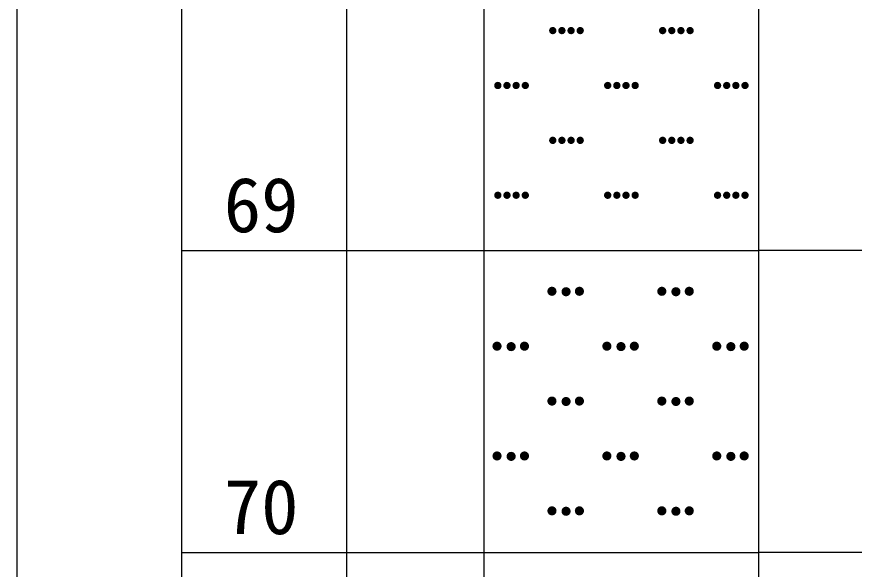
# Model space of a CAD drawing. Header units: inches. Extents: x -27 to 109, y -598 to 26.
# Drawn here: x 14.68 to 20.78, y -316.69 to -312.66 of the extents above; entities that cross this region are included whole.
import ezdxf

# ---------------------------------------------------------------- set-up
doc = ezdxf.new("R2010")
doc.units = ezdxf.units.IN
doc.header["$MEASUREMENT"] = 0
doc.layers.get('0').update_dxf_attribs({"lineweight": 0})
doc.styles.add('宋体', font='')
doc.styles.get('宋体').set_extended_font_data('宋体')

# ---------------------------------------------------------------- blocks, each defined once
blk = doc.blocks.new('lr_block_57')
at = {"true_color": 0x000000}
for points in [[(18.6105, -312.7676), (18.6114, -312.7607), (18.6105, -312.7538), (18.6078, -312.7473), (18.6035, -312.7419), (18.5981, -312.7376), (18.5917, -312.735), (18.5847, -312.734), (18.5778, -312.735), (18.5714, -312.7376), (18.5659, -312.7419), (18.5617, -312.7473), (18.559, -312.7538), (18.5581, -312.7607), (18.559, -312.7676), (18.5617, -312.774), (18.5659, -312.7795), (18.5714, -312.7837), (18.5778, -312.7864), (18.5847, -312.7873), (18.5917, -312.7864), (18.5981, -312.7837), (18.6035, -312.7795), (18.6078, -312.774)], [(18.6771, -312.7676), (18.6781, -312.7607), (18.6771, -312.7538), (18.6745, -312.7473), (18.6702, -312.7419), (18.6647, -312.7376), (18.6583, -312.735), (18.6514, -312.734), (18.6445, -312.735), (18.6381, -312.7376), (18.6326, -312.7419), (18.6283, -312.7473), (18.6257, -312.7538), (18.6247, -312.7607), (18.6257, -312.7676), (18.6283, -312.774), (18.6326, -312.7795), (18.6381, -312.7837), (18.6445, -312.7864), (18.6514, -312.7873), (18.6583, -312.7864), (18.6647, -312.7837), (18.6702, -312.7795), (18.6745, -312.774)], [(18.7438, -312.7676), (18.7447, -312.7607), (18.7438, -312.7538), (18.7411, -312.7473), (18.7369, -312.7419), (18.7314, -312.7376), (18.725, -312.735), (18.7181, -312.734), (18.7111, -312.735), (18.7047, -312.7376), (18.6993, -312.7419), (18.695, -312.7473), (18.6923, -312.7538), (18.6914, -312.7607), (18.6923, -312.7676), (18.695, -312.774), (18.6993, -312.7795), (18.7047, -312.7837), (18.7111, -312.7864), (18.7181, -312.7873), (18.725, -312.7864), (18.7314, -312.7837), (18.7369, -312.7795), (18.7411, -312.774)], [(18.8105, -312.7676), (18.8114, -312.7607), (18.8105, -312.7538), (18.8078, -312.7473), (18.8035, -312.7419), (18.7981, -312.7376), (18.7917, -312.735), (18.7847, -312.734), (18.7778, -312.735), (18.7714, -312.7376), (18.7659, -312.7419), (18.7617, -312.7473), (18.759, -312.7538), (18.7581, -312.7607), (18.759, -312.7676), (18.7617, -312.774), (18.7659, -312.7795), (18.7714, -312.7837), (18.7778, -312.7864), (18.7847, -312.7873), (18.7917, -312.7864), (18.7981, -312.7837), (18.8035, -312.7795), (18.8078, -312.774)], [(19.4105, -312.7676), (19.4114, -312.7607), (19.4105, -312.7538), (19.4078, -312.7473), (19.4035, -312.7419), (19.3981, -312.7376), (19.3917, -312.735), (19.3847, -312.734), (19.3778, -312.735), (19.3714, -312.7376), (19.3659, -312.7419), (19.3617, -312.7473), (19.359, -312.7538), (19.3581, -312.7607), (19.359, -312.7676), (19.3617, -312.774), (19.3659, -312.7795), (19.3714, -312.7837), (19.3778, -312.7864), (19.3847, -312.7873), (19.3917, -312.7864), (19.3981, -312.7837), (19.4035, -312.7795), (19.4078, -312.774)], [(19.4771, -312.7676), (19.4781, -312.7607), (19.4771, -312.7538), (19.4745, -312.7473), (19.4702, -312.7419), (19.4647, -312.7376), (19.4583, -312.735), (19.4514, -312.734), (19.4445, -312.735), (19.4381, -312.7376), (19.4326, -312.7419), (19.4283, -312.7473), (19.4257, -312.7538), (19.4247, -312.7607), (19.4257, -312.7676), (19.4283, -312.774), (19.4326, -312.7795), (19.4381, -312.7837), (19.4445, -312.7864), (19.4514, -312.7873), (19.4583, -312.7864), (19.4647, -312.7837), (19.4702, -312.7795), (19.4745, -312.774)], [(19.5438, -312.7676), (19.5447, -312.7607), (19.5438, -312.7538), (19.5411, -312.7473), (19.5369, -312.7419), (19.5314, -312.7376), (19.525, -312.735), (19.5181, -312.734), (19.5111, -312.735), (19.5047, -312.7376), (19.4993, -312.7419), (19.495, -312.7473), (19.4923, -312.7538), (19.4914, -312.7607), (19.4923, -312.7676), (19.495, -312.774), (19.4993, -312.7795), (19.5047, -312.7837), (19.5111, -312.7864), (19.5181, -312.7873), (19.525, -312.7864), (19.5314, -312.7837), (19.5369, -312.7795), (19.5411, -312.774)], [(19.6105, -312.7676), (19.6114, -312.7607), (19.6105, -312.7538), (19.6078, -312.7473), (19.6035, -312.7419), (19.5981, -312.7376), (19.5917, -312.735), (19.5847, -312.734), (19.5778, -312.735), (19.5714, -312.7376), (19.5659, -312.7419), (19.5617, -312.7473), (19.559, -312.7538), (19.5581, -312.7607), (19.559, -312.7676), (19.5617, -312.774), (19.5659, -312.7795), (19.5714, -312.7837), (19.5778, -312.7864), (19.5847, -312.7873), (19.5917, -312.7864), (19.5981, -312.7837), (19.6035, -312.7795), (19.6078, -312.774)], [(18.2105, -313.1676), (18.2114, -313.1607), (18.2105, -313.1537), (18.2078, -313.1474), (18.2035, -313.1419), (18.1981, -313.1376), (18.1917, -313.1349), (18.1847, -313.134), (18.1778, -313.1349), (18.1714, -313.1376), (18.1659, -313.1419), (18.1617, -313.1474), (18.159, -313.1537), (18.1581, -313.1607), (18.159, -313.1676), (18.1617, -313.174), (18.1659, -313.1795), (18.1714, -313.1837), (18.1778, -313.1864), (18.1847, -313.1873), (18.1917, -313.1864), (18.1981, -313.1837), (18.2035, -313.1795), (18.2078, -313.174)], [(18.2771, -313.1676), (18.2781, -313.1607), (18.2771, -313.1537), (18.2745, -313.1474), (18.2702, -313.1419), (18.2647, -313.1376), (18.2583, -313.1349), (18.2514, -313.134), (18.2445, -313.1349), (18.2381, -313.1376), (18.2326, -313.1419), (18.2283, -313.1474), (18.2257, -313.1537), (18.2247, -313.1607), (18.2257, -313.1676), (18.2283, -313.174), (18.2326, -313.1795), (18.2381, -313.1837), (18.2445, -313.1864), (18.2514, -313.1873), (18.2583, -313.1864), (18.2647, -313.1837), (18.2702, -313.1795), (18.2745, -313.174)], [(18.3438, -313.1676), (18.3447, -313.1607), (18.3438, -313.1537), (18.3411, -313.1474), (18.3369, -313.1419), (18.3314, -313.1376), (18.325, -313.1349), (18.3181, -313.134), (18.3111, -313.1349), (18.3047, -313.1376), (18.2993, -313.1419), (18.295, -313.1474), (18.2923, -313.1537), (18.2914, -313.1607), (18.2923, -313.1676), (18.295, -313.174), (18.2993, -313.1795), (18.3047, -313.1837), (18.3111, -313.1864), (18.3181, -313.1873), (18.325, -313.1864), (18.3314, -313.1837), (18.3369, -313.1795), (18.3411, -313.174)], [(18.4105, -313.1676), (18.4114, -313.1607), (18.4105, -313.1537), (18.4078, -313.1474), (18.4035, -313.1419), (18.3981, -313.1376), (18.3917, -313.1349), (18.3847, -313.134), (18.3778, -313.1349), (18.3714, -313.1376), (18.3659, -313.1419), (18.3617, -313.1474), (18.359, -313.1537), (18.3581, -313.1607), (18.359, -313.1676), (18.3617, -313.174), (18.3659, -313.1795), (18.3714, -313.1837), (18.3778, -313.1864), (18.3847, -313.1873), (18.3917, -313.1864), (18.3981, -313.1837), (18.4035, -313.1795), (18.4078, -313.174)], [(19.0105, -313.1676), (19.0114, -313.1607), (19.0105, -313.1537), (19.0078, -313.1474), (19.0035, -313.1419), (18.9981, -313.1376), (18.9917, -313.1349), (18.9847, -313.134), (18.9778, -313.1349), (18.9714, -313.1376), (18.9659, -313.1419), (18.9617, -313.1474), (18.959, -313.1537), (18.9581, -313.1607), (18.959, -313.1676), (18.9617, -313.174), (18.9659, -313.1795), (18.9714, -313.1837), (18.9778, -313.1864), (18.9847, -313.1873), (18.9917, -313.1864), (18.9981, -313.1837), (19.0035, -313.1795), (19.0078, -313.174)], [(19.0771, -313.1676), (19.0781, -313.1607), (19.0771, -313.1537), (19.0745, -313.1474), (19.0702, -313.1419), (19.0647, -313.1376), (19.0583, -313.1349), (19.0514, -313.134), (19.0445, -313.1349), (19.0381, -313.1376), (19.0326, -313.1419), (19.0283, -313.1474), (19.0257, -313.1537), (19.0247, -313.1607), (19.0257, -313.1676), (19.0283, -313.174), (19.0326, -313.1795), (19.0381, -313.1837), (19.0445, -313.1864), (19.0514, -313.1873), (19.0583, -313.1864), (19.0647, -313.1837), (19.0702, -313.1795), (19.0745, -313.174)], [(19.1438, -313.1676), (19.1447, -313.1607), (19.1438, -313.1537), (19.1411, -313.1474), (19.1369, -313.1419), (19.1314, -313.1376), (19.125, -313.1349), (19.1181, -313.134), (19.1111, -313.1349), (19.1047, -313.1376), (19.0993, -313.1419), (19.095, -313.1474), (19.0923, -313.1537), (19.0914, -313.1607), (19.0923, -313.1676), (19.095, -313.174), (19.0993, -313.1795), (19.1047, -313.1837), (19.1111, -313.1864), (19.1181, -313.1873), (19.125, -313.1864), (19.1314, -313.1837), (19.1369, -313.1795), (19.1411, -313.174)], [(19.2105, -313.1676), (19.2114, -313.1607), (19.2105, -313.1537), (19.2078, -313.1474), (19.2035, -313.1419), (19.1981, -313.1376), (19.1917, -313.1349), (19.1847, -313.134), (19.1778, -313.1349), (19.1714, -313.1376), (19.1659, -313.1419), (19.1617, -313.1474), (19.159, -313.1537), (19.1581, -313.1607), (19.159, -313.1676), (19.1617, -313.174), (19.1659, -313.1795), (19.1714, -313.1837), (19.1778, -313.1864), (19.1847, -313.1873), (19.1917, -313.1864), (19.1981, -313.1837), (19.2035, -313.1795), (19.2078, -313.174)], [(19.8105, -313.1676), (19.8114, -313.1607), (19.8105, -313.1537), (19.8078, -313.1474), (19.8035, -313.1419), (19.7981, -313.1376), (19.7917, -313.1349), (19.7847, -313.134), (19.7778, -313.1349), (19.7714, -313.1376), (19.7659, -313.1419), (19.7617, -313.1474), (19.759, -313.1537), (19.7581, -313.1607), (19.759, -313.1676), (19.7617, -313.174), (19.7659, -313.1795), (19.7714, -313.1837), (19.7778, -313.1864), (19.7847, -313.1873), (19.7917, -313.1864), (19.7981, -313.1837), (19.8035, -313.1795), (19.8078, -313.174)], [(19.8771, -313.1676), (19.8781, -313.1607), (19.8771, -313.1537), (19.8745, -313.1474), (19.8702, -313.1419), (19.8647, -313.1376), (19.8583, -313.1349), (19.8514, -313.134), (19.8445, -313.1349), (19.8381, -313.1376), (19.8326, -313.1419), (19.8283, -313.1474), (19.8257, -313.1537), (19.8247, -313.1607), (19.8257, -313.1676), (19.8283, -313.174), (19.8326, -313.1795), (19.8381, -313.1837), (19.8445, -313.1864), (19.8514, -313.1873), (19.8583, -313.1864), (19.8647, -313.1837), (19.8702, -313.1795), (19.8745, -313.174)], [(19.9438, -313.1676), (19.9447, -313.1607), (19.9438, -313.1537), (19.9411, -313.1474), (19.9369, -313.1419), (19.9314, -313.1376), (19.925, -313.1349), (19.9181, -313.134), (19.9111, -313.1349), (19.9047, -313.1376), (19.8993, -313.1419), (19.895, -313.1474), (19.8923, -313.1537), (19.8914, -313.1607), (19.8923, -313.1676), (19.895, -313.174), (19.8993, -313.1795), (19.9047, -313.1837), (19.9111, -313.1864), (19.9181, -313.1873), (19.925, -313.1864), (19.9314, -313.1837), (19.9369, -313.1795), (19.9411, -313.174)], [(20.0105, -313.1676), (20.0114, -313.1607), (20.0105, -313.1537), (20.0078, -313.1474), (20.0035, -313.1419), (19.9981, -313.1376), (19.9917, -313.1349), (19.9847, -313.134), (19.9778, -313.1349), (19.9714, -313.1376), (19.9659, -313.1419), (19.9617, -313.1474), (19.959, -313.1537), (19.9581, -313.1607), (19.959, -313.1676), (19.9617, -313.174), (19.9659, -313.1795), (19.9714, -313.1837), (19.9778, -313.1864), (19.9847, -313.1873), (19.9917, -313.1864), (19.9981, -313.1837), (20.0035, -313.1795), (20.0078, -313.174)], [(18.6105, -313.5676), (18.6114, -313.5607), (18.6105, -313.5537), (18.6078, -313.5473), (18.6035, -313.5419), (18.5981, -313.5376), (18.5917, -313.5349), (18.5847, -313.534), (18.5778, -313.5349), (18.5714, -313.5376), (18.5659, -313.5419), (18.5617, -313.5473), (18.559, -313.5537), (18.5581, -313.5607), (18.559, -313.5676), (18.5617, -313.574), (18.5659, -313.5795), (18.5714, -313.5838), (18.5778, -313.5864), (18.5847, -313.5874), (18.5917, -313.5864), (18.5981, -313.5838), (18.6035, -313.5795), (18.6078, -313.574)], [(18.6771, -313.5676), (18.6781, -313.5607), (18.6771, -313.5537), (18.6745, -313.5473), (18.6702, -313.5419), (18.6647, -313.5376), (18.6583, -313.5349), (18.6514, -313.534), (18.6445, -313.5349), (18.6381, -313.5376), (18.6326, -313.5419), (18.6283, -313.5473), (18.6257, -313.5537), (18.6247, -313.5607), (18.6257, -313.5676), (18.6283, -313.574), (18.6326, -313.5795), (18.6381, -313.5838), (18.6445, -313.5864), (18.6514, -313.5874), (18.6583, -313.5864), (18.6647, -313.5838), (18.6702, -313.5795), (18.6745, -313.574)], [(18.7438, -313.5676), (18.7447, -313.5607), (18.7438, -313.5537), (18.7411, -313.5473), (18.7369, -313.5419), (18.7314, -313.5376), (18.725, -313.5349), (18.7181, -313.534), (18.7111, -313.5349), (18.7047, -313.5376), (18.6993, -313.5419), (18.695, -313.5473), (18.6923, -313.5537), (18.6914, -313.5607), (18.6923, -313.5676), (18.695, -313.574), (18.6993, -313.5795), (18.7047, -313.5838), (18.7111, -313.5864), (18.7181, -313.5874), (18.725, -313.5864), (18.7314, -313.5838), (18.7369, -313.5795), (18.7411, -313.574)], [(18.8105, -313.5676), (18.8114, -313.5607), (18.8105, -313.5537), (18.8078, -313.5473), (18.8035, -313.5419), (18.7981, -313.5376), (18.7917, -313.5349), (18.7847, -313.534), (18.7778, -313.5349), (18.7714, -313.5376), (18.7659, -313.5419), (18.7617, -313.5473), (18.759, -313.5537), (18.7581, -313.5607), (18.759, -313.5676), (18.7617, -313.574), (18.7659, -313.5795), (18.7714, -313.5838), (18.7778, -313.5864), (18.7847, -313.5874), (18.7917, -313.5864), (18.7981, -313.5838), (18.8035, -313.5795), (18.8078, -313.574)], [(19.4105, -313.5676), (19.4114, -313.5607), (19.4105, -313.5537), (19.4078, -313.5473), (19.4035, -313.5419), (19.3981, -313.5376), (19.3917, -313.5349), (19.3847, -313.534), (19.3778, -313.5349), (19.3714, -313.5376), (19.3659, -313.5419), (19.3617, -313.5473), (19.359, -313.5537), (19.3581, -313.5607), (19.359, -313.5676), (19.3617, -313.574), (19.3659, -313.5795), (19.3714, -313.5838), (19.3778, -313.5864), (19.3847, -313.5874), (19.3917, -313.5864), (19.3981, -313.5838), (19.4035, -313.5795), (19.4078, -313.574)], [(19.4771, -313.5676), (19.4781, -313.5607), (19.4771, -313.5537), (19.4745, -313.5473), (19.4702, -313.5419), (19.4647, -313.5376), (19.4583, -313.5349), (19.4514, -313.534), (19.4445, -313.5349), (19.4381, -313.5376), (19.4326, -313.5419), (19.4283, -313.5473), (19.4257, -313.5537), (19.4247, -313.5607), (19.4257, -313.5676), (19.4283, -313.574), (19.4326, -313.5795), (19.4381, -313.5838), (19.4445, -313.5864), (19.4514, -313.5874), (19.4583, -313.5864), (19.4647, -313.5838), (19.4702, -313.5795), (19.4745, -313.574)], [(19.5438, -313.5676), (19.5447, -313.5607), (19.5438, -313.5537), (19.5411, -313.5473), (19.5369, -313.5419), (19.5314, -313.5376), (19.525, -313.5349), (19.5181, -313.534), (19.5111, -313.5349), (19.5047, -313.5376), (19.4993, -313.5419), (19.495, -313.5473), (19.4923, -313.5537), (19.4914, -313.5607), (19.4923, -313.5676), (19.495, -313.574), (19.4993, -313.5795), (19.5047, -313.5838), (19.5111, -313.5864), (19.5181, -313.5874), (19.525, -313.5864), (19.5314, -313.5838), (19.5369, -313.5795), (19.5411, -313.574)], [(19.6105, -313.5676), (19.6114, -313.5607), (19.6105, -313.5537), (19.6078, -313.5473), (19.6035, -313.5419), (19.5981, -313.5376), (19.5917, -313.5349), (19.5847, -313.534), (19.5778, -313.5349), (19.5714, -313.5376), (19.5659, -313.5419), (19.5617, -313.5473), (19.559, -313.5537), (19.5581, -313.5607), (19.559, -313.5676), (19.5617, -313.574), (19.5659, -313.5795), (19.5714, -313.5838), (19.5778, -313.5864), (19.5847, -313.5874), (19.5917, -313.5864), (19.5981, -313.5838), (19.6035, -313.5795), (19.6078, -313.574)], [(18.2105, -313.9676), (18.2114, -313.9607), (18.2105, -313.9538), (18.2078, -313.9473), (18.2035, -313.9419), (18.1981, -313.9376), (18.1917, -313.935), (18.1847, -313.934), (18.1778, -313.935), (18.1714, -313.9376), (18.1659, -313.9419), (18.1617, -313.9473), (18.159, -313.9538), (18.1581, -313.9607), (18.159, -313.9676), (18.1617, -313.974), (18.1659, -313.9795), (18.1714, -313.9837), (18.1778, -313.9864), (18.1847, -313.9873), (18.1917, -313.9864), (18.1981, -313.9837), (18.2035, -313.9795), (18.2078, -313.974)], [(18.2771, -313.9676), (18.2781, -313.9607), (18.2771, -313.9538), (18.2745, -313.9473), (18.2702, -313.9419), (18.2647, -313.9376), (18.2583, -313.935), (18.2514, -313.934), (18.2445, -313.935), (18.2381, -313.9376), (18.2326, -313.9419), (18.2283, -313.9473), (18.2257, -313.9538), (18.2247, -313.9607), (18.2257, -313.9676), (18.2283, -313.974), (18.2326, -313.9795), (18.2381, -313.9837), (18.2445, -313.9864), (18.2514, -313.9873), (18.2583, -313.9864), (18.2647, -313.9837), (18.2702, -313.9795), (18.2745, -313.974)], [(18.3438, -313.9676), (18.3447, -313.9607), (18.3438, -313.9538), (18.3411, -313.9473), (18.3369, -313.9419), (18.3314, -313.9376), (18.325, -313.935), (18.3181, -313.934), (18.3111, -313.935), (18.3047, -313.9376), (18.2993, -313.9419), (18.295, -313.9473), (18.2923, -313.9538), (18.2914, -313.9607), (18.2923, -313.9676), (18.295, -313.974), (18.2993, -313.9795), (18.3047, -313.9837), (18.3111, -313.9864), (18.3181, -313.9873), (18.325, -313.9864), (18.3314, -313.9837), (18.3369, -313.9795), (18.3411, -313.974)], [(18.4105, -313.9676), (18.4114, -313.9607), (18.4105, -313.9538), (18.4078, -313.9473), (18.4035, -313.9419), (18.3981, -313.9376), (18.3917, -313.935), (18.3847, -313.934), (18.3778, -313.935), (18.3714, -313.9376), (18.3659, -313.9419), (18.3617, -313.9473), (18.359, -313.9538), (18.3581, -313.9607), (18.359, -313.9676), (18.3617, -313.974), (18.3659, -313.9795), (18.3714, -313.9837), (18.3778, -313.9864), (18.3847, -313.9873), (18.3917, -313.9864), (18.3981, -313.9837), (18.4035, -313.9795), (18.4078, -313.974)], [(19.0105, -313.9676), (19.0114, -313.9607), (19.0105, -313.9538), (19.0078, -313.9473), (19.0035, -313.9419), (18.9981, -313.9376), (18.9917, -313.935), (18.9847, -313.934), (18.9778, -313.935), (18.9714, -313.9376), (18.9659, -313.9419), (18.9617, -313.9473), (18.959, -313.9538), (18.9581, -313.9607), (18.959, -313.9676), (18.9617, -313.974), (18.9659, -313.9795), (18.9714, -313.9837), (18.9778, -313.9864), (18.9847, -313.9873), (18.9917, -313.9864), (18.9981, -313.9837), (19.0035, -313.9795), (19.0078, -313.974)], [(19.0771, -313.9676), (19.0781, -313.9607), (19.0771, -313.9538), (19.0745, -313.9473), (19.0702, -313.9419), (19.0647, -313.9376), (19.0583, -313.935), (19.0514, -313.934), (19.0445, -313.935), (19.0381, -313.9376), (19.0326, -313.9419), (19.0283, -313.9473), (19.0257, -313.9538), (19.0247, -313.9607), (19.0257, -313.9676), (19.0283, -313.974), (19.0326, -313.9795), (19.0381, -313.9837), (19.0445, -313.9864), (19.0514, -313.9873), (19.0583, -313.9864), (19.0647, -313.9837), (19.0702, -313.9795), (19.0745, -313.974)], [(19.1438, -313.9676), (19.1447, -313.9607), (19.1438, -313.9538), (19.1411, -313.9473), (19.1369, -313.9419), (19.1314, -313.9376), (19.125, -313.935), (19.1181, -313.934), (19.1111, -313.935), (19.1047, -313.9376), (19.0993, -313.9419), (19.095, -313.9473), (19.0923, -313.9538), (19.0914, -313.9607), (19.0923, -313.9676), (19.095, -313.974), (19.0993, -313.9795), (19.1047, -313.9837), (19.1111, -313.9864), (19.1181, -313.9873), (19.125, -313.9864), (19.1314, -313.9837), (19.1369, -313.9795), (19.1411, -313.974)], [(19.2105, -313.9676), (19.2114, -313.9607), (19.2105, -313.9538), (19.2078, -313.9473), (19.2035, -313.9419), (19.1981, -313.9376), (19.1917, -313.935), (19.1847, -313.934), (19.1778, -313.935), (19.1714, -313.9376), (19.1659, -313.9419), (19.1617, -313.9473), (19.159, -313.9538), (19.1581, -313.9607), (19.159, -313.9676), (19.1617, -313.974), (19.1659, -313.9795), (19.1714, -313.9837), (19.1778, -313.9864), (19.1847, -313.9873), (19.1917, -313.9864), (19.1981, -313.9837), (19.2035, -313.9795), (19.2078, -313.974)], [(19.8105, -313.9676), (19.8114, -313.9607), (19.8105, -313.9538), (19.8078, -313.9473), (19.8035, -313.9419), (19.7981, -313.9376), (19.7917, -313.935), (19.7847, -313.934), (19.7778, -313.935), (19.7714, -313.9376), (19.7659, -313.9419), (19.7617, -313.9473), (19.759, -313.9538), (19.7581, -313.9607), (19.759, -313.9676), (19.7617, -313.974), (19.7659, -313.9795), (19.7714, -313.9837), (19.7778, -313.9864), (19.7847, -313.9873), (19.7917, -313.9864), (19.7981, -313.9837), (19.8035, -313.9795), (19.8078, -313.974)], [(19.8771, -313.9676), (19.8781, -313.9607), (19.8771, -313.9538), (19.8745, -313.9473), (19.8702, -313.9419), (19.8647, -313.9376), (19.8583, -313.935), (19.8514, -313.934), (19.8445, -313.935), (19.8381, -313.9376), (19.8326, -313.9419), (19.8283, -313.9473), (19.8257, -313.9538), (19.8247, -313.9607), (19.8257, -313.9676), (19.8283, -313.974), (19.8326, -313.9795), (19.8381, -313.9837), (19.8445, -313.9864), (19.8514, -313.9873), (19.8583, -313.9864), (19.8647, -313.9837), (19.8702, -313.9795), (19.8745, -313.974)], [(19.9438, -313.9676), (19.9447, -313.9607), (19.9438, -313.9538), (19.9411, -313.9473), (19.9369, -313.9419), (19.9314, -313.9376), (19.925, -313.935), (19.9181, -313.934), (19.9111, -313.935), (19.9047, -313.9376), (19.8993, -313.9419), (19.895, -313.9473), (19.8923, -313.9538), (19.8914, -313.9607), (19.8923, -313.9676), (19.895, -313.974), (19.8993, -313.9795), (19.9047, -313.9837), (19.9111, -313.9864), (19.9181, -313.9873), (19.925, -313.9864), (19.9314, -313.9837), (19.9369, -313.9795), (19.9411, -313.974)], [(20.0105, -313.9676), (20.0114, -313.9607), (20.0105, -313.9538), (20.0078, -313.9473), (20.0035, -313.9419), (19.9981, -313.9376), (19.9917, -313.935), (19.9847, -313.934), (19.9778, -313.935), (19.9714, -313.9376), (19.9659, -313.9419), (19.9617, -313.9473), (19.959, -313.9538), (19.9581, -313.9607), (19.959, -313.9676), (19.9617, -313.974), (19.9659, -313.9795), (19.9714, -313.9837), (19.9778, -313.9864), (19.9847, -313.9873), (19.9917, -313.9864), (19.9981, -313.9837), (20.0035, -313.9795), (20.0078, -313.974)]]:
    blk.add_hatch(color=18, dxfattribs=at).paths.add_polyline_path(points, flags=17)
blk = doc.blocks.new('lr_block_58')
at = {"true_color": 0x000000}
for points in [[(18.611, -314.6694), (18.6122, -314.6607), (18.611, -314.652), (18.6078, -314.644), (18.6025, -314.6371), (18.5955, -314.6317), (18.5875, -314.6285), (18.5789, -314.6273), (18.5702, -314.6285), (18.5622, -314.6317), (18.5553, -314.6371), (18.5499, -314.644), (18.5467, -314.652), (18.5455, -314.6607), (18.5467, -314.6694), (18.5499, -314.6773), (18.5553, -314.6843), (18.5622, -314.6896), (18.5702, -314.6928), (18.5789, -314.694), (18.5875, -314.6928), (18.5955, -314.6896), (18.6025, -314.6843), (18.6078, -314.6773)], [(18.7138, -314.6724), (18.715, -314.6637), (18.7138, -314.6551), (18.7106, -314.6471), (18.7053, -314.6401), (18.6983, -314.6348), (18.6903, -314.6316), (18.6817, -314.6304), (18.673, -314.6316), (18.665, -314.6348), (18.6581, -314.6401), (18.6527, -314.6471), (18.6495, -314.6551), (18.6483, -314.6637), (18.6495, -314.6724), (18.6527, -314.6804), (18.6581, -314.6873), (18.665, -314.6927), (18.673, -314.6959), (18.6817, -314.6971), (18.6903, -314.6959), (18.6983, -314.6927), (18.7053, -314.6873), (18.7106, -314.6804)], [(18.8109, -314.6694), (18.8121, -314.6607), (18.8109, -314.652), (18.8077, -314.644), (18.8023, -314.6371), (18.7954, -314.6317), (18.7874, -314.6285), (18.7787, -314.6273), (18.7701, -314.6285), (18.7621, -314.6317), (18.7551, -314.6371), (18.7498, -314.644), (18.7466, -314.652), (18.7454, -314.6607), (18.7466, -314.6694), (18.7498, -314.6773), (18.7551, -314.6843), (18.7621, -314.6896), (18.7701, -314.6928), (18.7787, -314.694), (18.7874, -314.6928), (18.7954, -314.6896), (18.8023, -314.6843), (18.8077, -314.6773)], [(19.411, -314.6694), (19.4122, -314.6607), (19.411, -314.652), (19.4078, -314.644), (19.4025, -314.6371), (19.3955, -314.6317), (19.3875, -314.6285), (19.3789, -314.6273), (19.3702, -314.6285), (19.3622, -314.6317), (19.3553, -314.6371), (19.3499, -314.644), (19.3467, -314.652), (19.3455, -314.6607), (19.3467, -314.6694), (19.3499, -314.6773), (19.3553, -314.6843), (19.3622, -314.6896), (19.3702, -314.6928), (19.3789, -314.694), (19.3875, -314.6928), (19.3955, -314.6896), (19.4025, -314.6843), (19.4078, -314.6773)], [(19.5138, -314.6724), (19.515, -314.6637), (19.5138, -314.6551), (19.5106, -314.6471), (19.5053, -314.6401), (19.4983, -314.6348), (19.4903, -314.6316), (19.4817, -314.6304), (19.473, -314.6316), (19.465, -314.6348), (19.4581, -314.6401), (19.4527, -314.6471), (19.4495, -314.6551), (19.4483, -314.6637), (19.4495, -314.6724), (19.4527, -314.6804), (19.4581, -314.6873), (19.465, -314.6927), (19.473, -314.6959), (19.4817, -314.6971), (19.4903, -314.6959), (19.4983, -314.6927), (19.5053, -314.6873), (19.5106, -314.6804)], [(19.6109, -314.6694), (19.6121, -314.6607), (19.6109, -314.652), (19.6077, -314.644), (19.6023, -314.6371), (19.5954, -314.6317), (19.5874, -314.6285), (19.5787, -314.6273), (19.5701, -314.6285), (19.5621, -314.6317), (19.5551, -314.6371), (19.5498, -314.644), (19.5466, -314.652), (19.5454, -314.6607), (19.5466, -314.6694), (19.5498, -314.6773), (19.5551, -314.6843), (19.5621, -314.6896), (19.5701, -314.6928), (19.5787, -314.694), (19.5874, -314.6928), (19.5954, -314.6896), (19.6023, -314.6843), (19.6077, -314.6773)], [(18.211, -315.0693), (18.2122, -315.0607), (18.211, -315.052), (18.2078, -315.044), (18.2025, -315.0371), (18.1955, -315.0317), (18.1875, -315.0285), (18.1789, -315.0273), (18.1702, -315.0285), (18.1622, -315.0317), (18.1553, -315.0371), (18.1499, -315.044), (18.1467, -315.052), (18.1455, -315.0607), (18.1467, -315.0693), (18.1499, -315.0773), (18.1553, -315.0843), (18.1622, -315.0896), (18.1702, -315.0928), (18.1789, -315.094), (18.1875, -315.0928), (18.1955, -315.0896), (18.2025, -315.0843), (18.2078, -315.0773)], [(18.3138, -315.0724), (18.315, -315.0637), (18.3138, -315.0551), (18.3106, -315.0471), (18.3053, -315.0401), (18.2983, -315.0348), (18.2903, -315.0316), (18.2817, -315.0304), (18.273, -315.0316), (18.265, -315.0348), (18.2581, -315.0401), (18.2527, -315.0471), (18.2495, -315.0551), (18.2483, -315.0637), (18.2495, -315.0724), (18.2527, -315.0804), (18.2581, -315.0873), (18.265, -315.0927), (18.273, -315.0959), (18.2817, -315.0971), (18.2903, -315.0959), (18.2983, -315.0927), (18.3053, -315.0873), (18.3106, -315.0804)], [(18.4109, -315.0693), (18.4121, -315.0607), (18.4109, -315.052), (18.4077, -315.044), (18.4023, -315.0371), (18.3954, -315.0317), (18.3874, -315.0285), (18.3787, -315.0273), (18.3701, -315.0285), (18.3621, -315.0317), (18.3551, -315.0371), (18.3498, -315.044), (18.3466, -315.052), (18.3454, -315.0607), (18.3466, -315.0693), (18.3498, -315.0773), (18.3551, -315.0843), (18.3621, -315.0896), (18.3701, -315.0928), (18.3787, -315.094), (18.3874, -315.0928), (18.3954, -315.0896), (18.4023, -315.0843), (18.4077, -315.0773)], [(19.011, -315.0693), (19.0122, -315.0607), (19.011, -315.052), (19.0078, -315.044), (19.0025, -315.0371), (18.9955, -315.0317), (18.9875, -315.0285), (18.9789, -315.0273), (18.9702, -315.0285), (18.9622, -315.0317), (18.9553, -315.0371), (18.9499, -315.044), (18.9467, -315.052), (18.9455, -315.0607), (18.9467, -315.0693), (18.9499, -315.0773), (18.9553, -315.0843), (18.9622, -315.0896), (18.9702, -315.0928), (18.9789, -315.094), (18.9875, -315.0928), (18.9955, -315.0896), (19.0025, -315.0843), (19.0078, -315.0773)], [(19.1138, -315.0724), (19.115, -315.0637), (19.1138, -315.0551), (19.1106, -315.0471), (19.1053, -315.0401), (19.0983, -315.0348), (19.0903, -315.0316), (19.0817, -315.0304), (19.073, -315.0316), (19.065, -315.0348), (19.0581, -315.0401), (19.0527, -315.0471), (19.0495, -315.0551), (19.0483, -315.0637), (19.0495, -315.0724), (19.0527, -315.0804), (19.0581, -315.0873), (19.065, -315.0927), (19.073, -315.0959), (19.0817, -315.0971), (19.0903, -315.0959), (19.0983, -315.0927), (19.1053, -315.0873), (19.1106, -315.0804)], [(19.2109, -315.0693), (19.2121, -315.0607), (19.2109, -315.052), (19.2077, -315.044), (19.2023, -315.0371), (19.1954, -315.0317), (19.1874, -315.0285), (19.1787, -315.0273), (19.1701, -315.0285), (19.1621, -315.0317), (19.1551, -315.0371), (19.1498, -315.044), (19.1466, -315.052), (19.1454, -315.0607), (19.1466, -315.0693), (19.1498, -315.0773), (19.1551, -315.0843), (19.1621, -315.0896), (19.1701, -315.0928), (19.1787, -315.094), (19.1874, -315.0928), (19.1954, -315.0896), (19.2023, -315.0843), (19.2077, -315.0773)], [(19.811, -315.0693), (19.8122, -315.0607), (19.811, -315.052), (19.8078, -315.044), (19.8025, -315.0371), (19.7955, -315.0317), (19.7875, -315.0285), (19.7789, -315.0273), (19.7702, -315.0285), (19.7622, -315.0317), (19.7553, -315.0371), (19.7499, -315.044), (19.7467, -315.052), (19.7455, -315.0607), (19.7467, -315.0693), (19.7499, -315.0773), (19.7553, -315.0843), (19.7622, -315.0896), (19.7702, -315.0928), (19.7789, -315.094), (19.7875, -315.0928), (19.7955, -315.0896), (19.8025, -315.0843), (19.8078, -315.0773)], [(19.9138, -315.0724), (19.915, -315.0637), (19.9138, -315.0551), (19.9106, -315.0471), (19.9053, -315.0401), (19.8983, -315.0348), (19.8903, -315.0316), (19.8817, -315.0304), (19.873, -315.0316), (19.865, -315.0348), (19.8581, -315.0401), (19.8527, -315.0471), (19.8495, -315.0551), (19.8483, -315.0637), (19.8495, -315.0724), (19.8527, -315.0804), (19.8581, -315.0873), (19.865, -315.0927), (19.873, -315.0959), (19.8817, -315.0971), (19.8903, -315.0959), (19.8983, -315.0927), (19.9053, -315.0873), (19.9106, -315.0804)], [(20.0109, -315.0693), (20.0121, -315.0607), (20.0109, -315.052), (20.0077, -315.044), (20.0023, -315.0371), (19.9954, -315.0317), (19.9874, -315.0285), (19.9787, -315.0273), (19.9701, -315.0285), (19.9621, -315.0317), (19.9551, -315.0371), (19.9498, -315.044), (19.9466, -315.052), (19.9454, -315.0607), (19.9466, -315.0693), (19.9498, -315.0773), (19.9551, -315.0843), (19.9621, -315.0896), (19.9701, -315.0928), (19.9787, -315.094), (19.9874, -315.0928), (19.9954, -315.0896), (20.0023, -315.0843), (20.0077, -315.0773)], [(18.611, -315.4694), (18.6122, -315.4607), (18.611, -315.452), (18.6078, -315.444), (18.6025, -315.4371), (18.5955, -315.4317), (18.5875, -315.4285), (18.5789, -315.4273), (18.5702, -315.4285), (18.5622, -315.4317), (18.5553, -315.4371), (18.5499, -315.444), (18.5467, -315.452), (18.5455, -315.4607), (18.5467, -315.4694), (18.5499, -315.4773), (18.5553, -315.4843), (18.5622, -315.4896), (18.5702, -315.4928), (18.5789, -315.494), (18.5875, -315.4928), (18.5955, -315.4896), (18.6025, -315.4843), (18.6078, -315.4773)], [(18.7138, -315.4724), (18.715, -315.4637), (18.7138, -315.4551), (18.7106, -315.4471), (18.7053, -315.4402), (18.6983, -315.4348), (18.6903, -315.4316), (18.6817, -315.4304), (18.673, -315.4316), (18.665, -315.4348), (18.6581, -315.4402), (18.6527, -315.4471), (18.6495, -315.4551), (18.6483, -315.4637), (18.6495, -315.4724), (18.6527, -315.4804), (18.6581, -315.4873), (18.665, -315.4927), (18.673, -315.4959), (18.6817, -315.4971), (18.6903, -315.4959), (18.6983, -315.4927), (18.7053, -315.4873), (18.7106, -315.4804)], [(18.8109, -315.4694), (18.8121, -315.4607), (18.8109, -315.452), (18.8077, -315.444), (18.8023, -315.4371), (18.7954, -315.4317), (18.7874, -315.4285), (18.7787, -315.4273), (18.7701, -315.4285), (18.7621, -315.4317), (18.7551, -315.4371), (18.7498, -315.444), (18.7466, -315.452), (18.7454, -315.4607), (18.7466, -315.4694), (18.7498, -315.4773), (18.7551, -315.4843), (18.7621, -315.4896), (18.7701, -315.4928), (18.7787, -315.494), (18.7874, -315.4928), (18.7954, -315.4896), (18.8023, -315.4843), (18.8077, -315.4773)], [(19.411, -315.4694), (19.4122, -315.4607), (19.411, -315.452), (19.4078, -315.444), (19.4025, -315.4371), (19.3955, -315.4317), (19.3875, -315.4285), (19.3789, -315.4273), (19.3702, -315.4285), (19.3622, -315.4317), (19.3553, -315.4371), (19.3499, -315.444), (19.3467, -315.452), (19.3455, -315.4607), (19.3467, -315.4694), (19.3499, -315.4773), (19.3553, -315.4843), (19.3622, -315.4896), (19.3702, -315.4928), (19.3789, -315.494), (19.3875, -315.4928), (19.3955, -315.4896), (19.4025, -315.4843), (19.4078, -315.4773)], [(19.5138, -315.4724), (19.515, -315.4637), (19.5138, -315.4551), (19.5106, -315.4471), (19.5053, -315.4402), (19.4983, -315.4348), (19.4903, -315.4316), (19.4817, -315.4304), (19.473, -315.4316), (19.465, -315.4348), (19.4581, -315.4402), (19.4527, -315.4471), (19.4495, -315.4551), (19.4483, -315.4637), (19.4495, -315.4724), (19.4527, -315.4804), (19.4581, -315.4873), (19.465, -315.4927), (19.473, -315.4959), (19.4817, -315.4971), (19.4903, -315.4959), (19.4983, -315.4927), (19.5053, -315.4873), (19.5106, -315.4804)], [(19.6109, -315.4694), (19.6121, -315.4607), (19.6109, -315.452), (19.6077, -315.444), (19.6023, -315.4371), (19.5954, -315.4317), (19.5874, -315.4285), (19.5787, -315.4273), (19.5701, -315.4285), (19.5621, -315.4317), (19.5551, -315.4371), (19.5498, -315.444), (19.5466, -315.452), (19.5454, -315.4607), (19.5466, -315.4694), (19.5498, -315.4773), (19.5551, -315.4843), (19.5621, -315.4896), (19.5701, -315.4928), (19.5787, -315.494), (19.5874, -315.4928), (19.5954, -315.4896), (19.6023, -315.4843), (19.6077, -315.4773)], [(18.211, -315.8693), (18.2122, -315.8607), (18.211, -315.852), (18.2078, -315.844), (18.2025, -315.8371), (18.1955, -315.8317), (18.1875, -315.8286), (18.1789, -315.8273), (18.1702, -315.8286), (18.1622, -315.8317), (18.1553, -315.8371), (18.1499, -315.844), (18.1467, -315.852), (18.1455, -315.8607), (18.1467, -315.8693), (18.1499, -315.8773), (18.1553, -315.8843), (18.1622, -315.8896), (18.1702, -315.8928), (18.1789, -315.894), (18.1875, -315.8928), (18.1955, -315.8896), (18.2025, -315.8843), (18.2078, -315.8773)], [(18.3138, -315.8724), (18.315, -315.8637), (18.3138, -315.8551), (18.3106, -315.8471), (18.3053, -315.8401), (18.2983, -315.8348), (18.2903, -315.8316), (18.2817, -315.8304), (18.273, -315.8316), (18.265, -315.8348), (18.2581, -315.8401), (18.2527, -315.8471), (18.2495, -315.8551), (18.2483, -315.8637), (18.2495, -315.8724), (18.2527, -315.8804), (18.2581, -315.8873), (18.265, -315.8927), (18.273, -315.8959), (18.2817, -315.8971), (18.2903, -315.8959), (18.2983, -315.8927), (18.3053, -315.8873), (18.3106, -315.8804)], [(18.4109, -315.8693), (18.4121, -315.8607), (18.4109, -315.852), (18.4077, -315.844), (18.4023, -315.8371), (18.3954, -315.8317), (18.3874, -315.8286), (18.3787, -315.8273), (18.3701, -315.8286), (18.3621, -315.8317), (18.3551, -315.8371), (18.3498, -315.844), (18.3466, -315.852), (18.3454, -315.8607), (18.3466, -315.8693), (18.3498, -315.8773), (18.3551, -315.8843), (18.3621, -315.8896), (18.3701, -315.8928), (18.3787, -315.894), (18.3874, -315.8928), (18.3954, -315.8896), (18.4023, -315.8843), (18.4077, -315.8773)], [(19.011, -315.8693), (19.0122, -315.8607), (19.011, -315.852), (19.0078, -315.844), (19.0025, -315.8371), (18.9955, -315.8317), (18.9875, -315.8286), (18.9789, -315.8273), (18.9702, -315.8286), (18.9622, -315.8317), (18.9553, -315.8371), (18.9499, -315.844), (18.9467, -315.852), (18.9455, -315.8607), (18.9467, -315.8693), (18.9499, -315.8773), (18.9553, -315.8843), (18.9622, -315.8896), (18.9702, -315.8928), (18.9789, -315.894), (18.9875, -315.8928), (18.9955, -315.8896), (19.0025, -315.8843), (19.0078, -315.8773)], [(19.1138, -315.8724), (19.115, -315.8637), (19.1138, -315.8551), (19.1106, -315.8471), (19.1053, -315.8401), (19.0983, -315.8348), (19.0903, -315.8316), (19.0817, -315.8304), (19.073, -315.8316), (19.065, -315.8348), (19.0581, -315.8401), (19.0527, -315.8471), (19.0495, -315.8551), (19.0483, -315.8637), (19.0495, -315.8724), (19.0527, -315.8804), (19.0581, -315.8873), (19.065, -315.8927), (19.073, -315.8959), (19.0817, -315.8971), (19.0903, -315.8959), (19.0983, -315.8927), (19.1053, -315.8873), (19.1106, -315.8804)], [(19.2109, -315.8693), (19.2121, -315.8607), (19.2109, -315.852), (19.2077, -315.844), (19.2023, -315.8371), (19.1954, -315.8317), (19.1874, -315.8286), (19.1787, -315.8273), (19.1701, -315.8286), (19.1621, -315.8317), (19.1551, -315.8371), (19.1498, -315.844), (19.1466, -315.852), (19.1454, -315.8607), (19.1466, -315.8693), (19.1498, -315.8773), (19.1551, -315.8843), (19.1621, -315.8896), (19.1701, -315.8928), (19.1787, -315.894), (19.1874, -315.8928), (19.1954, -315.8896), (19.2023, -315.8843), (19.2077, -315.8773)], [(19.811, -315.8693), (19.8122, -315.8607), (19.811, -315.852), (19.8078, -315.844), (19.8025, -315.8371), (19.7955, -315.8317), (19.7875, -315.8286), (19.7789, -315.8273), (19.7702, -315.8286), (19.7622, -315.8317), (19.7553, -315.8371), (19.7499, -315.844), (19.7467, -315.852), (19.7455, -315.8607), (19.7467, -315.8693), (19.7499, -315.8773), (19.7553, -315.8843), (19.7622, -315.8896), (19.7702, -315.8928), (19.7789, -315.894), (19.7875, -315.8928), (19.7955, -315.8896), (19.8025, -315.8843), (19.8078, -315.8773)], [(19.9138, -315.8724), (19.915, -315.8637), (19.9138, -315.8551), (19.9106, -315.8471), (19.9053, -315.8401), (19.8983, -315.8348), (19.8903, -315.8316), (19.8817, -315.8304), (19.873, -315.8316), (19.865, -315.8348), (19.8581, -315.8401), (19.8527, -315.8471), (19.8495, -315.8551), (19.8483, -315.8637), (19.8495, -315.8724), (19.8527, -315.8804), (19.8581, -315.8873), (19.865, -315.8927), (19.873, -315.8959), (19.8817, -315.8971), (19.8903, -315.8959), (19.8983, -315.8927), (19.9053, -315.8873), (19.9106, -315.8804)], [(20.0109, -315.8693), (20.0121, -315.8607), (20.0109, -315.852), (20.0077, -315.844), (20.0023, -315.8371), (19.9954, -315.8317), (19.9874, -315.8286), (19.9787, -315.8273), (19.9701, -315.8286), (19.9621, -315.8317), (19.9551, -315.8371), (19.9498, -315.844), (19.9466, -315.852), (19.9454, -315.8607), (19.9466, -315.8693), (19.9498, -315.8773), (19.9551, -315.8843), (19.9621, -315.8896), (19.9701, -315.8928), (19.9787, -315.894), (19.9874, -315.8928), (19.9954, -315.8896), (20.0023, -315.8843), (20.0077, -315.8773)], [(18.611, -316.2693), (18.6122, -316.2607), (18.611, -316.252), (18.6078, -316.244), (18.6025, -316.2371), (18.5955, -316.2317), (18.5875, -316.2285), (18.5789, -316.2273), (18.5702, -316.2285), (18.5622, -316.2317), (18.5553, -316.2371), (18.5499, -316.244), (18.5467, -316.252), (18.5455, -316.2607), (18.5467, -316.2693), (18.5499, -316.2774), (18.5553, -316.2843), (18.5622, -316.2896), (18.5702, -316.2928), (18.5789, -316.294), (18.5875, -316.2928), (18.5955, -316.2896), (18.6025, -316.2843), (18.6078, -316.2774)], [(18.7138, -316.2724), (18.715, -316.2638), (18.7138, -316.2551), (18.7106, -316.2471), (18.7053, -316.2402), (18.6983, -316.2348), (18.6903, -316.2316), (18.6817, -316.2304), (18.673, -316.2316), (18.665, -316.2348), (18.6581, -316.2402), (18.6527, -316.2471), (18.6495, -316.2551), (18.6483, -316.2638), (18.6495, -316.2724), (18.6527, -316.2804), (18.6581, -316.2873), (18.665, -316.2927), (18.673, -316.2959), (18.6817, -316.2971), (18.6903, -316.2959), (18.6983, -316.2927), (18.7053, -316.2873), (18.7106, -316.2804)], [(18.8109, -316.2693), (18.8121, -316.2607), (18.8109, -316.252), (18.8077, -316.244), (18.8023, -316.2371), (18.7954, -316.2317), (18.7874, -316.2285), (18.7787, -316.2273), (18.7701, -316.2285), (18.7621, -316.2317), (18.7551, -316.2371), (18.7498, -316.244), (18.7466, -316.252), (18.7454, -316.2607), (18.7466, -316.2693), (18.7498, -316.2774), (18.7551, -316.2843), (18.7621, -316.2896), (18.7701, -316.2928), (18.7787, -316.294), (18.7874, -316.2928), (18.7954, -316.2896), (18.8023, -316.2843), (18.8077, -316.2774)], [(19.411, -316.2693), (19.4122, -316.2607), (19.411, -316.252), (19.4078, -316.244), (19.4025, -316.2371), (19.3955, -316.2317), (19.3875, -316.2285), (19.3789, -316.2273), (19.3702, -316.2285), (19.3622, -316.2317), (19.3553, -316.2371), (19.3499, -316.244), (19.3467, -316.252), (19.3455, -316.2607), (19.3467, -316.2693), (19.3499, -316.2774), (19.3553, -316.2843), (19.3622, -316.2896), (19.3702, -316.2928), (19.3789, -316.294), (19.3875, -316.2928), (19.3955, -316.2896), (19.4025, -316.2843), (19.4078, -316.2774)], [(19.5138, -316.2724), (19.515, -316.2638), (19.5138, -316.2551), (19.5106, -316.2471), (19.5053, -316.2402), (19.4983, -316.2348), (19.4903, -316.2316), (19.4817, -316.2304), (19.473, -316.2316), (19.465, -316.2348), (19.4581, -316.2402), (19.4527, -316.2471), (19.4495, -316.2551), (19.4483, -316.2638), (19.4495, -316.2724), (19.4527, -316.2804), (19.4581, -316.2873), (19.465, -316.2927), (19.473, -316.2959), (19.4817, -316.2971), (19.4903, -316.2959), (19.4983, -316.2927), (19.5053, -316.2873), (19.5106, -316.2804)], [(19.6109, -316.2693), (19.6121, -316.2607), (19.6109, -316.252), (19.6077, -316.244), (19.6023, -316.2371), (19.5954, -316.2317), (19.5874, -316.2285), (19.5787, -316.2273), (19.5701, -316.2285), (19.5621, -316.2317), (19.5551, -316.2371), (19.5498, -316.244), (19.5466, -316.252), (19.5454, -316.2607), (19.5466, -316.2693), (19.5498, -316.2774), (19.5551, -316.2843), (19.5621, -316.2896), (19.5701, -316.2928), (19.5787, -316.294), (19.5874, -316.2928), (19.5954, -316.2896), (19.6023, -316.2843), (19.6077, -316.2774)]]:
    blk.add_hatch(color=18, dxfattribs=at).paths.add_polyline_path(points, flags=17)

msp = doc.modelspace()

# ---------------------------------------------------------------- linework, layer by layer
at = {"linetype": 'Continuous', "lineweight": 15}
for p, q in [((14.6817, 0.8962), (14.6817, -567.1838)), ((15.8817, 0.8962), (15.8817, -567.1838)), ((17.0817, 0.8962), (17.0817, -567.1838)), ((18.0817, -312.3637), (18.0817, -314.3638)), ((20.0817, -312.3637), (20.0817, -314.3638)), ((15.8817, -314.3638), (17.0817, -314.3638)), ((17.0817, -314.3638), (18.0817, -314.3638)), ((18.0817, -314.3638), (20.0817, -314.3638)), ((18.0817, -314.3638), (18.0817, -316.5638)), ((21.0817, -314.3638), (20.0817, -314.3638)), ((20.0817, -314.3638), (20.0817, -316.5638)), ((15.8817, -316.5638), (17.0817, -316.5638)), ((17.0817, -316.5638), (18.0817, -316.5638)), ((18.0817, -316.5638), (20.0817, -316.5638)), ((18.0817, -316.5638), (18.0817, -321.1137)), ((21.0817, -316.5638), (20.0817, -316.5638)), ((20.0817, -316.5638), (20.0817, -321.1137))]:
    msp.add_line(p, q, dxfattribs=at)

# ---------------------------------------------------------------- block references
at = {"color": 7}
for name in ['lr_block_57', 'lr_block_58']:
    msp.add_blockref(name, (0, 0), dxfattribs=at)

# ---------------------------------------------------------------- texts
at = {"style": '宋体'}
for s, p in [('69', (16.1891, -314.2304)), ('70', (16.1891, -316.4304))]:
    msp.add_text(s, height=0.4, dxfattribs=at).set_placement(p)

doc.saveas('drawing.dxf')
